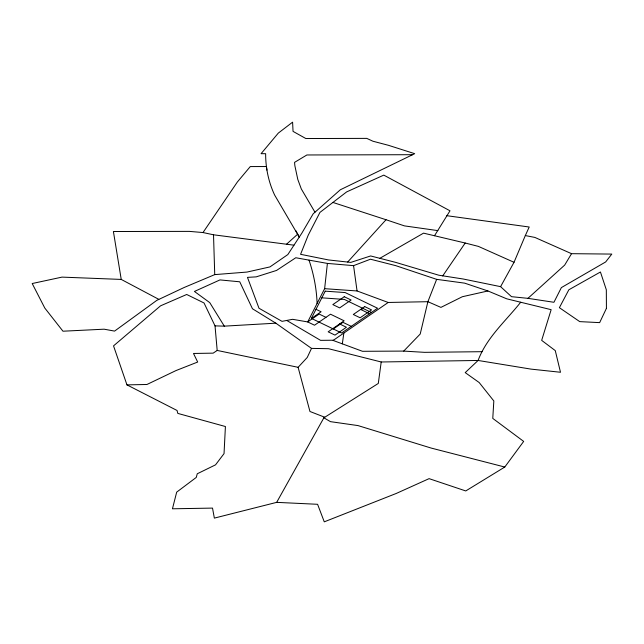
<?xml version="1.0" encoding="UTF-8"?>
<svg xmlns="http://www.w3.org/2000/svg" width="644" height="644" viewBox="0 0 644 644"><rect width="100%" height="100%" fill="white"/><g stroke="black" fill="none" stroke-linecap="round" stroke-linejoin="round"><path stroke-width="0.97" d="M325.953 317.347L319.126 314.047L307.703 321.928L324.632 288.673L327.402 263.42L295.789 257.745L276.558 270.432L256.167 276.872L247.465 277.371L258.993 308.259L282.024 321.348L292.626 319.311L307.711 321.928L314.522 325.22L330.501 314.208L344.138 320.809L328.166 331.821L334.993 335.113L346.416 327.241L339.597 323.94M327.402 263.42L353.564 265.642L370.461 259.21L395.778 265.658L436.648 279.351L464.678 283.151L487.919 290.967L506.78 298.832L551.151 309.684L541.668 340.37L555.273 350.61L560.497 372.264L531.01 369.117L478.098 360.463L381.208 361.984L378.294 383.446L323.876 417.811L276.67 502.36L214.355 518.114L212.52 508.1L172.447 508.792L176.689 492.137L196.251 477.429L197.265 473.775L215.531 464.847L224.04 453.618L225.416 426.521L177.808 413.4L177.052 410.478L126.957 384.879L113.537 345.868L160.549 305.828L186.712 294.477L204.043 302.986L215.024 325.872L217.189 350.441L213.164 353.145L193.498 353.467L197.676 362.041L175.997 370.566L146.953 384.484L126.957 384.879M342.318 343.84L343.856 333.053M436.648 279.351L427.89 301.698L420.21 334.027L403.716 351.093L362.5 351.302L333.133 340.443L388.203 302.471L427.89 301.698L440.923 307.389L462.352 296.723L487.919 290.967M434.507 235.744L449.995 210.797L383.792 175.12L346.625 191.92L319.939 212.407L308.17 235.293L300.571 254.308L328.521 259.943L350.787 262.398L370.646 255.95L395.682 262.382L438.83 275.221L463.245 279.013L500.589 286.652L511.513 296.683L527.943 298.341L553.937 302.286L561.375 287.594L605.666 261.947L611.8 254.082L571.542 253.68L534.874 237.427L525.319 235.567L514.025 262.293L500.589 286.652M525.319 235.567L529.207 227.01L446.775 215.692M381.208 361.984L328.496 348.702L311.511 348.388L307.252 357.452L298.108 367.313L309.949 411.484L324.761 417.24L323.876 417.811L330.461 421.651L358.008 425.587L431.158 448.063L504.783 467.037L523.669 441.406L492.773 418.407L493.827 400.962L479.176 382.536L465.209 372.618L478.098 360.463C486.582 337.585 505.862 320.921 520.698 302.229M295.886 230.729L299.259 237.081L274.642 195.068C268.588 182.163 265.594 167.931 265.642 153.683L261.062 153.691L278.313 133.091L292.593 122.167L293.044 131.384L305.836 138.532L366.758 138.38L372.916 141.221L388.429 145.303L414.696 153.675L340.306 189.787L313.185 213.8L301.827 233.176L287.828 254.573L269.957 266.914L246.998 272.066L214.734 274.618L184.144 287.498L156.774 300.386L114.576 331.105L104.135 329.189L62.967 331.209L44.798 308.057L32.2 283.529L62.017 277.113L121.233 279.424L158.794 299.339M571.542 253.68L564.667 265.103L527.943 298.341M121.233 279.424L113.408 231.51L189.4 231.381L203.005 232.548L237.362 182.002L250.283 166.571L266.423 166.538L266.922 170.113M442.694 275.938L465.201 243.021L478.436 246.402L514.025 262.293M347.68 262.036L386.03 219.733L404.44 225.883L437.872 230.616M286.54 244.221L297.721 234.126M311.479 318.418L321.106 311.777L315.987 309.297M333.31 328.971L342.938 322.33L351.254 326.347M363.055 308.46L361.22 309.724L369.535 313.749M504.783 467.037L465.749 490.945L429.089 478.645L396.253 493.457L324.27 521.833L317.589 504.292L276.67 502.36M379.839 258.316L423.543 233.144L465.201 243.021M215.024 325.872L224.305 326.146L275.833 323.175L311.511 348.388M482.106 351.688L424.549 352.34L403.716 351.093M333.439 340.233L320.551 340.346L286.725 320.446M412.611 154.697L306.882 154.971L294.541 162.377L294.863 165.709L297.802 179.459L301.312 188.95L314.972 212.222M324.632 288.673L357.058 290.959L388.203 302.471M321.823 297.834L344.363 299.42L371.371 312.477M203.005 232.548L213.518 234.794L293.938 245.179M217.189 350.441L298.108 367.313M333.077 202.49L386.03 219.733M275.833 323.175L252.448 308.75L239.753 281.798L219.958 279.915L194.432 291.45L209.759 302.632L224.305 326.146M309.015 260.12C313.741 274.086 316.566 288.721 317.106 303.469M353.564 265.642L357.058 290.959M213.518 234.794L214.734 274.618M606.423 308.371L599.653 322.628L579.737 321.622L559.386 307.687L568.845 289.784L600.441 272.001L606.326 289.8L606.423 308.371M325.22 291.16L311.374 318.369L341.626 332.988L377.545 308.226L345.152 292.561L325.22 291.16M344.266 296.715L332.835 304.596L339.662 307.896L351.085 300.015L344.266 296.715M364.729 306.608L353.306 314.489L360.125 317.79L371.548 309.909L364.729 306.608"/></g></svg>
